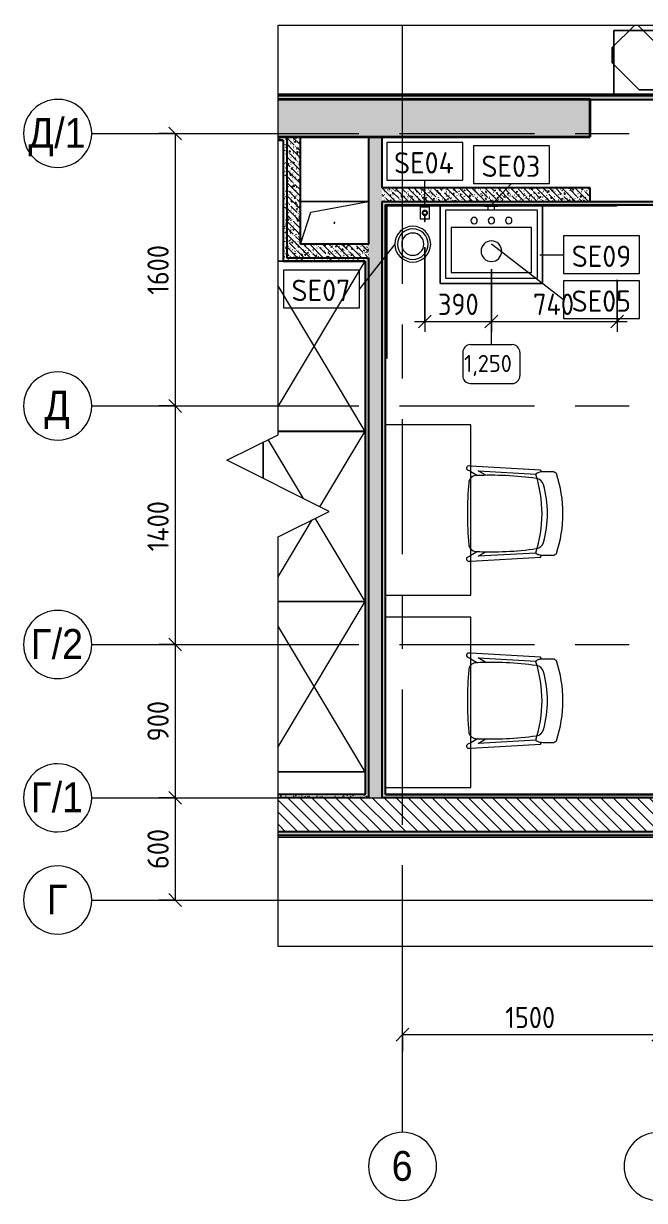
# Model space of a CAD drawing. Header units: millimetres. Extents: x 3991 to 282775, y -8553 to 29560.
# Drawn here: x 29683 to 33327, y 8736 to 15645 of the extents above; entities that cross this region are included whole.
import ezdxf

# ---------------------------------------------------------------- set-up
doc = ezdxf.new("R2010")
doc.units = ezdxf.units.MM
doc.linetypes.add('Осевая', pattern=[1587.5, 317.5, -238.125, 793.75, -238.125])
for name, color, linetype, lineweight in [('A-ANNO-DIMS', 7, 'Continuous', 9), ('A-ANNO-DIMS-50', 7, 'Continuous', 9), ('A-DETL-GENF', 7, 'Continuous', 9), ('A-GENM', 7, 'Continuous', 9), ('A-WALL', 7, 'Continuous', 9), ('I-FURN', 7, 'Continuous', 9), ('I-FURN-IDEN', 7, 'Continuous', 9), ('I-WALL', 7, 'Continuous', 9), ('P-SANR-FIXT-IDEN', 7, 'Continuous', 9), ('Оси', 7, 'Continuous', 9), ('Оси-1', 7, 'Continuous', 20), ('Оси-2', 7, 'Осевая', 9)]:
    doc.layers.add(name, color=color, linetype=linetype, lineweight=lineweight)
for name, color, linetype, lineweight, true_color in [('A-GENM-1', 7, 'Continuous', 9, 0x4994b4), ('A-WALL-1', 7, 'Continuous', 25, 0x3c3c3c), ('A-WALL-2', 7, 'Continuous', 35, 0x3c3c3c), ('A-WALL-FNSH-1', 7, 'Continuous', 15, 0x3c3c3c), ('P-SANR-FIXT-1', 7, 'Continuous', 15, 0x4994b4), ('P-SANR-FIXT-2', 7, 'Continuous', 9, 0x4994b4)]:
    doc.layers.add(name, color=color, linetype=linetype, lineweight=lineweight, true_color=true_color)
doc.styles.add('Arial', font='arial.ttf', dxfattribs={"width": 0.9, "height": 175})
doc.styles.add('GOST Common', font='GOST_Common.ttf', dxfattribs={"height": 100})
doc.styles.add('GOST Common_1', font='GOST_Common.ttf', dxfattribs={"height": 125})
doc.styles.add('ISOCPEUR', font='isocpeur.ttf', dxfattribs={"width": 0.9, "height": 125})
doc.dimstyles.new('ISO-2_5_0_9К_БОЛЬШОЙ', dxfattribs={"dimscale": 304.8, "dimtxt": 124.497647, "dimasz": 0.246063, "dimexe": 0.19685, "dimexo": 0.492126, "dimgap": 0, "dimtad": 1, "dimdec": 0, "dimrnd": 10, "dimzin": 0, "dimdsep": 46, "dimtxsty": 'ISOCPEUR', "dimblk1": 'OBLIQUE', "dimblk2": 'OBLIQUE', "dimsah": 1, "dimcen": 0.09, "dimdle": 0.19685, "dimazin": 0, "dimtfac": 1, "dimtdec": 4, "dimtix": 1, "dimtmove": 0, "dimatfit": 3, "dimfxl": 1, "dimtvp": 1, "dimtolj": 1, "dimtzin": 0, "dimarcsym": 2})
pattern_1 = [(135, (14897.196, 0), (-37.71708, -37.71708), [53.34, -8.89, 1.778, -8.89]), (135, (14897.196, 37.694), (-37.71708, -37.71708), []), (50, (14897.196, 0), (63.7639, -5.57885), [6.667, -73.342]), (355, (14897.196, 0), (-12.33488, 66.86951), [5.334, -58.674]), (100.451, (14902.51, -0.465), (51.43036, 61.29098), [5.667, -62.332]), (46.184, (14897.2, 17.78), (94.87722, -14.71484), [10.001, -110.014]), (96.636, (14905.1, 16.55), (83.09115, 86.5993), [8.5, -93.497]), (351.184, (14897.2, 17.78), (83.09204, 86.5993), [8.001, -88.011]), (21, (14906.086, 13.335), (53.06449, -35.79273), [6.667, -73.342]), (326, (14906.086, 13.335), (21.63066, 64.46546), [5.334, -58.674]), (71.451, (14910.51, 10.35), (74.69646, 28.67237), [5.667, -62.332]), (37.5, (14897.196, 0), (1.080413, 29.59427), [1.676, -56.286, 1.676, -57.887, -58.896]), (37.5, (14897.196, 0), (1.080413, 29.59427), [-117.526, 1.676, -57.22]), (7.5, (14897.196, 0), (23.386368, 35.063507), [1.676, -32.283, 1.676, -54.953, -22.447]), (7.5, (14897.196, 0), (23.386368, 35.063507), [-90.589, 1.676, -20.771]), (327.5, (14877.37, 0), (47.456567, -2.005468), [1.676, -20.549, 1.676, -67.666, -92.011]), (327.5, (14877.37, 0), (47.456567, -2.005468), [-91.567, 1.676, -90.335]), (317.5, (14868.48, 0), (51.84495, 8.89904), [1.676, -27.216, 1.676, -44.374, -65.341]), (317.5, (14868.48, 0), (51.84495, 8.89904), [-74.943, 1.676, -63.665])]
pattern_2 = [(0, (14897.196, 0), (60.96, 15.24), [5.029, -40.691, 5.029, -40.691, -243.84]), (0, (14897.196, 0), (60.96, 15.24), [-91.44, 5.029, -86.411, 5.029, -40.691, -106.68]), (0, (14897.196, 0), (60.96, 15.24), [-228.6, 5.029, -25.451, 5.029, -71.171]), (120, (14920.056, 7.62), (-43.678227, 45.172909), [5.029, -40.691, 5.029, -40.691, -243.84]), (120, (14920.056, 7.62), (-43.678227, 45.172909), [-91.44, 5.029, -86.411, 5.029, -40.691, -106.68]), (120, (14920.056, 7.62), (-43.678227, 45.172909), [-228.6, 5.029, -25.451, 5.029, -71.171]), (240, (14927.676, 38.1), (-17.281773, -60.412909), [5.029, -40.691, 5.029, -40.691, -243.84]), (240, (14927.676, 38.1), (-17.281773, -60.412909), [-91.44, 5.029, -86.411, 5.029, -40.691, -106.68]), (240, (14927.676, 38.1), (-17.281773, -60.412909), [-228.6, 5.029, -25.451, 5.029, -71.171])]

# ---------------------------------------------------------------- blocks, each defined once
blk = doc.blocks.new('GM_Отверстие прямоугольное _в плите_ - Отверстие-21608683-Фрагмент 1_3')
at = {"layer": 'A-GENM'}
for p, q in [((-200, 125), (200, 125)), ((200, 125), (-200, 125)), ((-137.5, 62.5), (200, 125)), ((-200, -125), (-137.5, 62.5))]:
    blk.add_line(p, q, dxfattribs=at)
for start, end in [(360, 180), (180, 360)]:
    blk.add_arc((0, 0), 2.5, start, end, dxfattribs=at)
blk = doc.blocks.new('Chair_1 noor 78578 - 1_1-V36-Фрагмент 1_3')
at = {"layer": 'I-FURN'}
for p, q in [((-130.5, 405.7), (-130.5, 344.8)), ((359.1, 344.8), (359.1, 405.7)), ((-141.2, 329.7), (-164.4, -80.5)), ((-136.5, -37.1), (-117.3, 302)), ((345.9, 302), (365.1, -37.1)), ((393, -80.5), (369.8, 329.7)), ((-110.2, 8.6), (-136.5, -37.1)), ((365.1, -37.1), (338.8, 8.6)), ((-132.3, -80.5), (-108.8, -39.9)), ((337.4, -39.9), (360.9, -80.5)), ((-164.4, -80.5), (-165.1, -92)), ((-139.7, -93.5), (-132.3, -80.5)), ((360.9, -80.5), (368.3, -93.5)), ((393.7, -92), (393, -80.5))]:
    blk.add_line(p, q, dxfattribs=at)
for centre, radius, start, end in [((114.3, -271.9), 732.8, 71.31737, 108.68328), ((-41.4, 297.5), 50.8, 106.17353, 171.9659), ((114.3, -239.2), 609.6, 73.82647, 106.17353), ((270, 297.5), 50.8, 8.0341, 73.82647), ((114.3, -279.3), 660.4, 111.69998, 112.75632), ((-37.4, 344.8), 93.1, 180, 204.98637), ((-37.4, 344.8), 93.1, 186.47848, 204.98637), ((-116, 308.2), 6.35, 204.98637, 258.40915), ((-116, 308.2), 6.35, 204.98637, 287.82764), ((114.3, -408), 746, 71.94453, 107.82764), ((1798.9, 37.7), 1909.3, 171.9659, 182.62606), ((-1570.3, 37.7), 1909.3, 357.37394, 8.0341), ((344.3, 307.4), 6.35, 281.41858, 334.47697), ((344.6, 308.2), 6.35, 281.59085, 335.01363), ((266, 344.8), 93.1, 334.47697, 360), ((266, 344.8), 93.1, 335.01363, 353.52152), ((114.3, -279.3), 660.4, 67.24368, 68.30002), ((1798.9, 37.7), 1909.3, 180.87613, 182.33066), ((-1570.3, 37.7), 1909.3, 357.66934, 359.12387), ((-64, -47.7), 44.5, 182.62606, 228.02696), ((292.6, -47.7), 44.4, 311.95771, 357.37394), ((-152.4, -92.7), 12.7, 176.75, 356.75), ((-64, -47.7), 44.4, 228.02696, 265.09121), ((114.8, 2033.8), 2133.6, 265.09121, 274.90442), ((292.6, -47.7), 44.4, 275.93956, 311.95771), ((381, -92.7), 12.7, 183.25, 273.25), ((381, -92.7), 12.7, 273.25, 288.25), ((381, -92.7), 12.7, 288.25, 3.25)]:
    blk.add_arc(centre, radius, start, end, dxfattribs=at)
for points in [[(-120.4, 422.3), (-122, 420.8), (-124.7, 417.8), (-127.8, 413.5), (-129.8, 409.4), (-130.4, 406.9), (-130.5, 405.7)], [(359.1, 405.7), (359, 406.9), (358.4, 409.4), (356.4, 413.5), (353.3, 417.8), (350.6, 420.8), (349, 422.3)]]:
    blk.add_open_spline(points, degree=3, dxfattribs=at)
blk = doc.blocks.new('Chair_1 noor 78578 - 1_1-V37-Фрагмент 1_3')
at = {"layer": 'I-FURN'}
for p, q in [((-130.5, 405.7), (-130.5, 344.8)), ((359.1, 344.8), (359.1, 405.7)), ((-141.2, 329.7), (-164.4, -80.5)), ((-136.5, -37.1), (-117.3, 302)), ((345.9, 302), (365.1, -37.1)), ((393, -80.5), (369.8, 329.7)), ((-110.2, 8.6), (-136.5, -37.1)), ((365.1, -37.1), (338.8, 8.6)), ((-132.3, -80.5), (-108.8, -39.9)), ((337.4, -39.9), (360.9, -80.5)), ((-164.4, -80.5), (-165.1, -92)), ((-139.7, -93.5), (-132.3, -80.5)), ((360.9, -80.5), (368.3, -93.5)), ((393.7, -92), (393, -80.5))]:
    blk.add_line(p, q, dxfattribs=at)
for centre, radius, start, end in [((114.3, -271.9), 732.8, 71.31737, 108.68328), ((-41.4, 297.5), 50.8, 106.17353, 171.9659), ((114.3, -239.2), 609.6, 73.82647, 106.17353), ((270, 297.5), 50.8, 8.0341, 73.82647), ((114.3, -279.3), 660.4, 111.69998, 112.75632), ((-37.4, 344.8), 93.1, 180, 204.98637), ((-37.4, 344.8), 93.1, 186.47848, 204.98637), ((-116, 308.2), 6.35, 204.98637, 258.40915), ((-116, 308.2), 6.35, 204.98637, 287.82764), ((114.3, -408), 746, 71.94453, 107.82764), ((1798.9, 37.7), 1909.3, 171.9659, 182.62606), ((-1570.3, 37.7), 1909.3, 357.37394, 8.0341), ((344.3, 307.4), 6.35, 281.41858, 334.47697), ((344.6, 308.2), 6.35, 281.59085, 335.01363), ((266, 344.8), 93.1, 334.47697, 360), ((266, 344.8), 93.1, 335.01363, 353.52152), ((114.3, -279.3), 660.4, 67.24368, 68.30002), ((1798.9, 37.7), 1909.3, 180.87613, 182.33066), ((-1570.3, 37.7), 1909.3, 357.66934, 359.12387), ((-64, -47.7), 44.5, 182.62606, 228.02696), ((292.6, -47.7), 44.5, 311.95771, 357.37394), ((-152.4, -92.7), 12.7, 176.75, 356.75), ((-64, -47.7), 44.4, 228.02696, 265.09121), ((114.8, 2033.8), 2133.6, 265.09121, 274.90442), ((292.6, -47.7), 44.4, 275.93956, 311.95771), ((381, -92.7), 12.7, 183.25, 3.25)]:
    blk.add_arc(centre, radius, start, end, dxfattribs=at)
for points in [[(-120.4, 422.3), (-122, 420.8), (-124.7, 417.8), (-127.8, 413.5), (-129.8, 409.4), (-130.4, 406.9), (-130.5, 405.7)], [(359.1, 405.7), (359, 406.9), (358.4, 409.4), (356.4, 413.5), (353.3, 417.8), (350.6, 420.8), (349, 422.3)]]:
    blk.add_open_spline(points, degree=3, dxfattribs=at)
blk = doc.blocks.new('Стол базовый прямоугольный - 1_104-V38-Фрагмент 1_3')
at = {"layer": 'I-FURN'}
for p, q in [((-500, 249.9), (-500, -250)), ((500, -250), (500, 249.9)), ((-500, -250), (500, -250))]:
    blk.add_line(p, q, dxfattribs=at)
blk = doc.blocks.new('Шкаф параметрический - 1_59-25538274-Фрагмент 1_3')
at = {"layer": 'I-FURN'}
for p, q in [((0, 0), (854.4, 510.6)), ((0, 510.6), (0, 0)), ((0, 0), (0, 510.6)), ((145.6, 510.6), (1000, 0)), ((1000, 0), (1000, 510.6)), ((1000, 510.6), (1000, 480)), ((0, 0), (1000, 0)), ((0.9, 0), (0, 0)), ((999.1, 0), (0.9, 0))]:
    blk.add_line(p, q, dxfattribs=at)
blk = doc.blocks.new('Шкаф параметрический - 1_59-V39-Фрагмент 1_3')
at = {"layer": 'I-FURN'}
for p, q in [((605.4, 361.8), (950.9, 568.3)), ((936.3, 597.6), (723.3, 597.6)), ((723.3, 597.6), (936.3, 597.6)), ((0, 510.6), (0, 0)), ((0, 0), (0, 510.6)), ((145.6, 510.6), (479.5, 311)), ((1000, 0), (1000, 510.6)), ((1000, 510.6), (1000, 0)), ((0, 0), (489, 292.2)), ((556.9, 264.8), (1000, 0)), ((0, 0), (1000, 0)), ((0.9, 0), (0, 0)), ((999.1, 0), (0.9, 0)), ((1000, 0), (999.1, 0))]:
    blk.add_line(p, q, dxfattribs=at)
blk = doc.blocks.new('Шкаф параметрический - 1_59-V40-Фрагмент 1_3')
at = {"layer": 'I-FURN'}
for p, q in [((0, 0), (854.4, 510.6)), ((0, 510.6), (0, 0)), ((0, 0), (0, 510.6)), ((145.6, 510.6), (1000, 0)), ((1000, 0), (1000, 510.6)), ((1000, 510.6), (1000, 0)), ((0, 0), (1000, 0)), ((999.1, 0), (0, 0)), ((1000, 0), (999.1, 0))]:
    blk.add_line(p, q, dxfattribs=at)
blk = doc.blocks.new('Мойка кухонная - Раковина Roca Victoria-N Unik 600х460 мм-30768662-Фрагмент 1_3')
at = {"layer": 'P-SANR-FIXT-2'}
for p, q in [((270, 0), (-270, 0)), ((-270, 0), (-270, -400)), ((270, -400), (270, 0)), ((236.1, -102.3), (-236.6, -102.3)), ((-236.6, -102.3), (-236.6, -366.4)), ((236.1, -366.4), (236.1, -102.3)), ((-270, -400), (270, -400)), ((-236.6, -366.4), (236.1, -366.4))]:
    blk.add_line(p, q, dxfattribs=at)
for centre, radius, start, end in [((-101.6, -61.9), 19, 90, 180), ((-101.6, -61.9), 19, 180, 270), ((-101.6, -61.9), 19, 360, 90), ((-101.6, -61.9), 19.1, 270, 360), ((0, -61.9), 19, 360, 180), ((0, -61.9), 19, 180, 360), ((101.6, -61.9), 19.1, 360, 180), ((101.6, -61.9), 19.1, 180, 360), ((0, -241.3), 60.5, 360, 180), ((0, -241.3), 60.5, 180, 360)]:
    blk.add_arc(centre, radius, start, end, dxfattribs=at)
blk = doc.blocks.new('мусорная корзина - Round_ Metal-30590745-Фрагмент 1_3')
at = {"layer": 'P-SANR-FIXT-1'}
for radius, start, end in [(105, 0, 180), (90, 360, 180), (105, 180, 360), (90, 180, 360), (65, 0, 180), (65, 180, 360)]:
    blk.add_arc((0, 0), radius, start, end, dxfattribs=at)
blk = doc.blocks.new('TOY_Диспансер мыло - Дозатор Elegance new 11654 019001 хром-30642362-Фрагмент 1_3')
at = {"layer": 'A-GENM-1'}
for p, q in [((97.5, 79.7), (97.5, 12)), ((122.2, 81.7), (99.5, 81.7)), ((122.2, 81.7), (102.9, 81.7)), ((127.9, 96.6), (122.2, 96.6)), ((122.2, 96.6), (122.2, 81.7)), ((122.2, 82.7), (122.2, 55.3)), ((127.9, 81.7), (127.9, 96.6)), ((127.9, 55.3), (127.9, 82.7)), ((146.9, 81.7), (127.9, 81.7)), ((150.5, 81.7), (127.9, 81.7)), ((152.5, 12), (152.5, 79.7)), ((99.5, 10), (105, 10)), ((145, 10), (105, 10)), ((105, 10), (105, 6.5)), ((145, 6.5), (145, 10)), ((145, 10), (150.5, 10))]:
    blk.add_line(p, q, dxfattribs=at)
blk.add_circle((125, 45.7), 10, dxfattribs=at)
for centre, radius, start, end in [((99.5, 79.7), 2, 90, 180), ((150.5, 79.7), 2, 360, 90), ((99.5, 12), 2, 180, 270), ((125, 45.7), 15.7, 100.43534, 79.36502), ((150.5, 12), 2, 270, 360)]:
    blk.add_arc(centre, radius, start, end, dxfattribs=at)
blk = doc.blocks.new('сифон - Для раковины-30649612-Фрагмент 1_3')
at = {"layer": 'P-SANR-FIXT-1'}
for p, q in [((231.1, 20), (211, 20)), ((234, 40), (231.1, 40)), ((231.1, -40), (231.1, 40)), ((211, -20), (231.1, -20)), ((231.1, -40), (234, -40))]:
    blk.add_line(p, q, dxfattribs=at)
blk = doc.blocks.new('Акустическая система - IS6-218 B-33107863-Фрагмент 1_3')
at = {"layer": 'I-FURN'}
for p, q in [((-175, -116.8), (-175, 69.8)), ((-175, 69.8), (-175, -116.8)), ((-161.6, 83.2), (175, 83.2)), ((175, 83.2), (-161.6, 83.2)), ((175, 83.2), (175, -116.8)), ((175, -116.8), (175, 83.2)), ((-111.4, -180.4), (-175, -116.8)), ((-175, -116.8), (-111.4, -180.4)), ((175, -116.8), (111.4, -180.4)), ((111.4, -180.4), (175, -116.8)), ((111.4, -180.4), (-111.4, -180.4)), ((-111.4, -180.4), (111.4, -180.4))]:
    blk.add_line(p, q, dxfattribs=at)
blk = doc.blocks.new('Кронштейн для колонок - 1180мм-33112424-Фрагмент 1_3')
at = {"layer": 'I-FURN'}
for p, q in [((-180, 96.3), (-180, 186.2)), ((-180, 186.2), (-90, 186.2)), ((-90, 186.2), (-180, 186.2)), ((-180, 186.2), (-180, 96.3)), ((-90, 186.2), (-6.8, 186.2)), ((-6.8, 186.2), (-90, 186.2)), ((-6.8, 186.2), (180, 186.2)), ((180, 186.2), (-6.8, 186.2)), ((180, 186.2), (180, -0.6)), ((180, -0.6), (180, 186.2)), ((-180, -13.4), (-180, 96.3)), ((-180, 96.3), (-180, -13.4)), ((-180, -186.2), (-180, -13.4)), ((-180, -13.4), (-180, -186.2)), ((180, -0.6), (180, -38.7)), ((180, -38.7), (180, -0.6)), ((180, -38.7), (180, -186.2)), ((180, -186.2), (180, -38.7))]:
    blk.add_line(p, q, dxfattribs=at)
blk = doc.blocks.new('DET_L_Линия разрыва - М100-30627205-Фрагмент 1_3')
at = {"layer": 'A-DETL-GENF'}
for p, q in [((2554, -300), (2854, 300)), ((2854, 300), (3004, 0)), ((0, 0), (2404, 0)), ((2404, 0), (2554, -300)), ((3004, 0), (5408, 0))]:
    blk.add_line(p, q, dxfattribs=at)
blk = doc.blocks.new('DET_L_Линия разрыва - М100-30626605-Фрагмент 1_3')
at = {"layer": 'A-DETL-GENF'}
blk.add_line((0, 0), (6070.7, 0), dxfattribs=at)
blk = doc.blocks.new('DET_L_Линия разрыва - М100-30626698-Фрагмент 1_3')
at = {"layer": 'A-DETL-GENF'}
blk.add_line((6070.7, 0), (0, 0), dxfattribs=at)
blk = doc.blocks.new('Ось сетки - D8-29747960-Фрагмент 1_3')
at = {"layer": 'Оси-1'}
for start, end in [(360, 180), (180, 360)]:
    blk.add_arc((0, 0), 4, start, end, dxfattribs=at)
blk = doc.blocks.new('DIMBLOCK48-Фрагмент 1_3')
at = {"layer": 'A-ANNO-DIMS-50'}
for p, q in [((31907.2, 9612.6), (31907.2, 9769.6)), ((33407.2, 9612.6), (33407.2, 9769.6)), ((31907.2, 9709.6), (33407.2, 9709.6)), ((31907.2, 9709.6), (31907.2, 9612.6)), ((33407.2, 9709.6), (33407.2, 9612.6))]:
    blk.add_line(p, q, dxfattribs=at)
at = {"layer": 'A-ANNO-DIMS-50', "lineweight": 20}
for p, q in [((31907.2, 9709.6), (31944.7, 9747.1)), ((33407.2, 9709.6), (33444.7, 9747.1)), ((31907.2, 9709.6), (31869.7, 9672.1)), ((33407.2, 9709.6), (33369.7, 9672.1))]:
    blk.add_line(p, q, dxfattribs=at)
at = {"layer": 'A-ANNO-DIMS-50', "color": 0, "insert": (32510, 9872.9), "char_height": 125, "width": 353.382, "attachment_point": 1, "line_spacing_factor": 1.149209, "style": 'ISOCPEUR'}
blk.add_mtext('1500', dxfattribs=at)
blk = doc.blocks.new('_Oblique')
at = {"color": 0, "linetype": 'ByBlock', "lineweight": -2}
blk.add_line((-0.5, -0.5), (0.5, 0.5), dxfattribs=at)
blk = doc.blocks.new('DIMBLOCK51-Фрагмент 1_3')
at = {"layer": 'A-ANNO-DIMS-50'}
for p, q in [((30476.1, 15000), (30633, 15000)), ((30573, 15000), (30476.1, 15000)), ((30573, 15000), (30573, 13400)), ((30476.1, 13400), (30633, 13400)), ((30573, 13400), (30476.1, 13400))]:
    blk.add_line(p, q, dxfattribs=at)
at = {"layer": 'A-ANNO-DIMS-50', "lineweight": 20}
for p, q in [((30573, 15000), (30535.5, 15037.5)), ((30573, 15000), (30610.5, 14962.5)), ((30573, 13400), (30535.5, 13437.5)), ((30573, 13400), (30610.5, 13362.5))]:
    blk.add_line(p, q, dxfattribs=at)
at = {"layer": 'A-ANNO-DIMS-50', "color": 0, "insert": (30409.7, 14052.8), "char_height": 125, "width": 353.382, "attachment_point": 1, "rotation": 90, "line_spacing_factor": 1.149209, "style": 'ISOCPEUR'}
blk.add_mtext('1600', dxfattribs=at)
blk = doc.blocks.new('DIMBLOCK52-Фрагмент 1_3')
at = {"layer": 'A-ANNO-DIMS-50', "lineweight": 20}
for p, q in [((30573, 13400), (30535.5, 13437.5)), ((30573, 13400), (30610.5, 13362.5)), ((30573, 12000), (30535.5, 12037.5)), ((30573, 12000), (30610.5, 11962.5))]:
    blk.add_line(p, q, dxfattribs=at)
at = {"layer": 'A-ANNO-DIMS-50'}
for p, q in [((30476.1, 13400), (30633, 13400)), ((30573, 13400), (30476.1, 13400)), ((30573, 13400), (30573, 12000)), ((30476.1, 12000), (30633, 12000)), ((30573, 12000), (30476.1, 12000))]:
    blk.add_line(p, q, dxfattribs=at)
at = {"layer": 'A-ANNO-DIMS-50', "color": 0, "insert": (30409.7, 12546.8), "char_height": 125, "width": 367.747, "attachment_point": 1, "rotation": 90, "line_spacing_factor": 1.149209, "style": 'ISOCPEUR'}
blk.add_mtext('1400', dxfattribs=at)
blk = doc.blocks.new('DIMBLOCK53-Фрагмент 1_3')
at = {"layer": 'A-ANNO-DIMS-50', "lineweight": 20}
for p, q in [((30573, 12000), (30535.5, 12037.5)), ((30573, 12000), (30610.5, 11962.5)), ((30573, 11100), (30535.5, 11137.5)), ((30573, 11100), (30610.5, 11062.5))]:
    blk.add_line(p, q, dxfattribs=at)
at = {"layer": 'A-ANNO-DIMS-50'}
for p, q in [((30476.1, 12000), (30633, 12000)), ((30573, 12000), (30476.1, 12000)), ((30573, 12000), (30573, 11100)), ((30476.1, 11100), (30633, 11100)), ((30573, 11100), (30476.1, 11100))]:
    blk.add_line(p, q, dxfattribs=at)
at = {"layer": 'A-ANNO-DIMS-50', "color": 0, "insert": (30409.7, 11431.5), "char_height": 125, "width": 284.429, "attachment_point": 1, "rotation": 90, "line_spacing_factor": 1.149209, "style": 'ISOCPEUR'}
blk.add_mtext('900', dxfattribs=at)
blk = doc.blocks.new('DIMBLOCK54-Фрагмент 1_3')
at = {"layer": 'A-ANNO-DIMS-50', "lineweight": 20}
for p, q in [((30573, 11100), (30535.5, 11137.5)), ((30573, 11100), (30610.5, 11062.5)), ((30573, 10500), (30535.5, 10537.5)), ((30573, 10500), (30610.5, 10462.5))]:
    blk.add_line(p, q, dxfattribs=at)
at = {"layer": 'A-ANNO-DIMS-50'}
for p, q in [((30476.1, 11100), (30633, 11100)), ((30573, 11100), (30476.1, 11100)), ((30573, 11100), (30573, 10500)), ((30476.1, 10500), (30633, 10500)), ((30573, 10500), (30476.1, 10500))]:
    blk.add_line(p, q, dxfattribs=at)
at = {"layer": 'A-ANNO-DIMS-50', "color": 0, "insert": (30409.7, 10681.5), "char_height": 125, "width": 284.429, "attachment_point": 1, "rotation": 90, "line_spacing_factor": 1.149209, "style": 'ISOCPEUR'}
blk.add_mtext('600', dxfattribs=at)
blk = doc.blocks.new('М_сантехническая_рамка1 - В рамке-30590747-Фрагмент 1_3')
at = {"layer": 'P-SANR-FIXT-IDEN'}
for p, q in [((4.29, 2.24), (-4.64, 2.24)), ((-4.64, 2.24), (-4.64, -2.18)), ((4.29, -2.18), (4.29, 2.24)), ((-4.64, -2.18), (4.29, -2.18))]:
    blk.add_line(p, q, dxfattribs=at)
blk = doc.blocks.new('Марка_Мебель - В прямоуг_Balcon_Марка-25523697-Фрагмент 1_3')
at = {"layer": 'I-FURN-IDEN'}
for p, q in [((-2.45, 2.28), (2.45, 2.28)), ((-3.35, 1.38), (-3.35, -1.38)), ((3.35, 1.38), (3.35, -1.38)), ((-2.46, -2.28), (2.45, -2.28))]:
    blk.add_line(p, q, dxfattribs=at)
for centre, radius, start, end in [((-2.45, 1.38), 0.9, 90, 180), ((2.45, 1.38), 0.9, 0, 90), ((2.45, -1.38), 0.9, 270, 0), ((-2.46, -1.38), 0.893, 180, 270)]:
    blk.add_arc(centre, radius, start, end, dxfattribs=at)
blk = doc.blocks.new('DIMBLOCK55-Фрагмент 1_3')
at = {"layer": 'A-ANNO-DIMS-50'}
for p, q in [((32037.9, 14332.9), (32037.9, 13836)), ((32037.9, 13896), (32037.9, 14332.9)), ((32428.4, 14202.4), (32428.4, 13836)), ((32428.4, 13896), (32428.4, 14202.4)), ((31977.9, 13896), (32428.4, 13896))]:
    blk.add_line(p, q, dxfattribs=at)
at = {"layer": 'A-ANNO-DIMS-50', "lineweight": 20}
for p, q in [((32037.9, 13896), (32000.4, 13858.5)), ((32037.9, 13896), (32075.4, 13933.5)), ((32428.4, 13896), (32390.9, 13858.5)), ((32428.4, 13896), (32465.9, 13933.5))]:
    blk.add_line(p, q, dxfattribs=at)
at = {"layer": 'A-ANNO-DIMS-50', "color": 0, "insert": (32114.6, 14059.3), "char_height": 125, "width": 284.429, "attachment_point": 1, "line_spacing_factor": 1.149209, "style": 'ISOCPEUR'}
blk.add_mtext('390', dxfattribs=at)
blk = doc.blocks.new('DIMBLOCK56-Фрагмент 1_3')
at = {"layer": 'A-ANNO-DIMS-50'}
for p, q in [((32428.4, 14202.4), (32428.4, 13836)), ((32428.4, 13896), (32428.4, 14202.4)), ((33166.2, 14140.5), (33166.2, 13836)), ((33166.2, 13896), (33166.2, 14140.5)), ((32428.4, 13896), (33226.2, 13896))]:
    blk.add_line(p, q, dxfattribs=at)
at = {"layer": 'A-ANNO-DIMS-50', "lineweight": 20}
for p, q in [((32428.4, 13896), (32390.9, 13858.5)), ((32428.4, 13896), (32465.9, 13933.5)), ((33166.2, 13896), (33128.7, 13858.5)), ((33166.2, 13896), (33203.7, 13933.5))]:
    blk.add_line(p, q, dxfattribs=at)
at = {"layer": 'A-ANNO-DIMS-50', "color": 0, "insert": (32672.8, 14059.3), "char_height": 125, "width": 298.794, "attachment_point": 1, "line_spacing_factor": 1.149209, "style": 'ISOCPEUR'}
blk.add_mtext('740', dxfattribs=at)

msp = doc.modelspace()

# ---------------------------------------------------------------- hatches: boundary and pattern name
at = {"layer": 'I-WALL'}
h = msp.add_hatch(dxfattribs=at)
h.set_pattern_fill('FP_13', color=256, style=0, pattern_type=2)
h.set_pattern_definition(pattern_2)
h.paths.add_polyline_path([(35107.2, 15200), (35107.2, 15220), (31176.6, 15220), (31176.6, 15200), (34110.2, 15200)])
h = msp.add_hatch(dxfattribs=at)
h.set_pattern_fill('FP_4', color=256, style=0, pattern_type=2)
h.set_pattern_definition([(45, (14897.196, 0), (-28.51196, 28.51196), []), (45, (14925.71, 0), (-28.51196, 28.51196), [50.403, -10.081, 1.676, -8.404])])
h.paths.add_polyline_path([(34887.2, 14980), (35107.2, 14980), (35107.2, 15200), (33607.5, 15200), (33607.5, 14980), (34110.2, 14980)])
h.paths.add_polyline_path([(33007.5, 14980), (33007.5, 15200), (31176.6, 15200), (31176.6, 14980), (31787.2, 14980)])
h = msp.add_hatch(dxfattribs=at)
h.set_pattern_fill('FP_13', color=256, style=0, pattern_type=2)
h.set_pattern_definition(pattern_2)
h.paths.add_polyline_path([(31207.2, 14960), (31227.2, 14960), (31227.2, 14980), (31176.6, 14980), (31176.6, 14960), (31206.2, 14960)])
h = msp.add_hatch(dxfattribs=at)
h.set_pattern_fill('FP_13', color=256, style=0, pattern_type=2)
h.set_pattern_definition(pattern_2)
h.paths.add_polyline_path([(31207.2, 14250), (31227.2, 14250), (31227.2, 14960), (31207.2, 14960), (31207.2, 14593.6)])
h = msp.add_hatch(dxfattribs=at)
h.set_pattern_fill('FP_15', color=256, style=0, pattern_type=2)
h.set_pattern_definition(pattern_1)
h.paths.add_polyline_path([(31307.2, 14350), (31307.2, 14980), (31227.2, 14980), (31227.2, 14350)])
h = msp.add_hatch(dxfattribs=at)
h.set_pattern_fill('FP_15', color=256, style=0, pattern_type=2)
h.set_pattern_definition(pattern_1)
h.paths.add_polyline_path([(31787.2, 11100), (31787.2, 14980), (31707.2, 14980), (31707.2, 11100)])
h = msp.add_hatch(dxfattribs=at)
h.set_pattern_fill('FP_15', color=256, style=0, pattern_type=2)
h.set_pattern_definition(pattern_1)
h.paths.add_polyline_path([(33007.2, 14600), (33007.2, 14680), (31787.2, 14680), (31787.2, 14600)])
h = msp.add_hatch(dxfattribs=at)
h.set_pattern_fill('FP_13', color=256, style=0, pattern_type=2)
h.set_pattern_definition(pattern_2)
h.paths.add_polyline_path([(34087.2, 14580), (34107.2, 14580), (34107.2, 14600), (31787.2, 14600), (31787.2, 14580), (33259.9, 14580)])
h = msp.add_hatch(dxfattribs=at)
h.set_pattern_fill('FP_13', color=256, style=0, pattern_type=2)
h.set_pattern_definition(pattern_2)
h.paths.add_polyline_path([(31807.2, 11120), (31807.2, 14580), (31787.2, 14580), (31787.2, 11120)])
h = msp.add_hatch(dxfattribs=at)
h.set_pattern_fill('FP_15', color=256, style=0, pattern_type=2)
h.set_pattern_definition(pattern_1)
h.paths.add_polyline_path([(31707.2, 14270), (31707.2, 14350), (31227.2, 14350), (31227.2, 14270), (31559.2, 14270)])
h = msp.add_hatch(dxfattribs=at)
h.set_pattern_fill('FP_13', color=256, style=0, pattern_type=2)
h.set_pattern_definition(pattern_2)
h.paths.add_polyline_path([(31687.2, 14250), (31707.2, 14250), (31707.2, 14270), (31227.2, 14270), (31227.2, 14250), (31559.2, 14250)])
h = msp.add_hatch(dxfattribs=at)
h.set_pattern_fill('FP_13', color=256, style=0, pattern_type=2)
h.set_pattern_definition(pattern_2)
h.paths.add_polyline_path([(31707.2, 11120), (31707.2, 14250), (31687.2, 14250), (31687.2, 11120)])
h = msp.add_hatch(dxfattribs=at)
h.set_pattern_fill('FP_13', color=256, style=0, pattern_type=2)
h.set_pattern_definition(pattern_2)
h.paths.add_polyline_path([(31707.2, 11100), (31707.2, 11120), (31176.6, 11120), (31176.6, 11100)])
h = msp.add_hatch(dxfattribs=at)
h.set_pattern_fill('FP_12', color=256, style=0, pattern_type=2)
h.set_pattern_definition([(135, (14897.196, 0), (-35.35534, -35.35534), [])])
h.paths.add_polyline_path([(31176.6, 10900), (34607.2, 10900), (34607.2, 11100), (31176.6, 11100), (31176.6, 11054.4)])
h = msp.add_hatch(dxfattribs=at)
h.set_pattern_fill('FP_13', color=256, style=0, pattern_type=2)
h.set_pattern_definition(pattern_2)
h.paths.add_polyline_path([(34587.2, 11100), (34587.2, 11120), (31787.2, 11120), (31787.2, 11100), (34110.2, 11100)])
h = msp.add_hatch(dxfattribs=at)
h.set_pattern_fill('FP_13', color=256, style=0, pattern_type=2)
h.set_pattern_definition(pattern_2)
h.paths.add_polyline_path([(34897.2, 10880), (34897.2, 10900), (31176.6, 10900), (31176.6, 10880), (34110.2, 10880)])

# ---------------------------------------------------------------- linework, layer by layer
at = {"layer": 'A-WALL'}
msp.add_line((31707.2, 11100), (31787.2, 11100), dxfattribs=at)
at = {"layer": 'A-WALL-1'}
for p, q in [((35127.2, 15220), (31176.6, 15220)), ((33007.5, 15200), (33607.5, 15200)), ((31207.2, 14960), (31176.6, 14960)), ((31207.2, 14960), (31207.2, 14250)), ((31227.2, 14980), (31227.2, 14270)), ((31307.2, 14350), (31307.2, 14980)), ((31707.2, 14980), (31707.2, 14350)), ((31787.2, 14680), (31787.2, 14980)), ((33007.2, 14680), (31787.2, 14680)), ((33007.2, 14600), (33007.2, 14680)), ((31787.2, 11100), (31787.2, 14600)), ((31787.2, 14600), (34107.2, 14600)), ((31807.2, 14580), (34087.2, 14580)), ((31807.2, 11120), (31807.2, 14580)), ((31707.2, 14350), (31307.2, 14350)), ((31687.2, 14250), (31207.2, 14250)), ((31227.2, 14270), (31707.2, 14270)), ((31687.2, 14250), (31687.2, 11120)), ((31707.2, 14270), (31707.2, 11100)), ((31687.2, 11120), (31176.6, 11120)), ((31707.2, 11100), (31176.6, 11100)), ((34607.2, 11100), (31787.2, 11100)), ((31807.2, 11120), (34587.2, 11120)), ((34897.2, 10900), (31176.6, 10900)), ((31176.6, 10880), (34897.2, 10880))]:
    msp.add_line(p, q, dxfattribs=at)
at = {"layer": 'A-WALL-2'}
for p, q in [((33007.5, 15200), (31176.6, 15200)), ((33007.5, 14980), (33007.5, 15200)), ((31176.6, 14980), (33007.5, 14980))]:
    msp.add_line(p, q, dxfattribs=at)
at = {"layer": 'A-WALL-FNSH-1'}
for p, q in [((35128.2, 15231), (31176.6, 15231)), ((31176.6, 15220), (35127.2, 15220)), ((31176.6, 14959), (31206.2, 14959)), ((31206.2, 14959), (31206.2, 14249)), ((31808.2, 14579), (34086.2, 14579)), ((31808.2, 11121), (31808.2, 14579)), ((31206.2, 14249), (31686.2, 14249)), ((31686.2, 14249), (31686.2, 11121)), ((31686.2, 11121), (31176.6, 11121)), ((34586.2, 11121), (31808.2, 11121)), ((35117.2, 10879.5), (31176.6, 10879.5)), ((31176.6, 10868.5), (35117.2, 10868.5))]:
    msp.add_line(p, q, dxfattribs=at)
at = {"layer": 'I-FURN'}
for p, q in [((32127.9, 14573), (32127.9, 14120)), ((32127.9, 14120), (32127.9, 14573)), ((32727.9, 14120), (32727.9, 14573)), ((32727.9, 14573), (32727.9, 14120)), ((32127.9, 14120), (32727.9, 14120)), ((32727.9, 14120), (32127.9, 14120))]:
    msp.add_line(p, q, dxfattribs=at)
at = {"layer": 'I-FURN-IDEN'}
msp.add_line((32427.9, 14120), (32427.9, 13759.9), dxfattribs=at)
at = {"layer": 'I-WALL'}
for p, q in [((33161.7, 14579), (33161.7, 14573)), ((31815.2, 14573), (31815.2, 13679)), ((33161.7, 14573), (31815.2, 14573)), ((31815.2, 13679), (31808.2, 13679))]:
    msp.add_line(p, q, dxfattribs=at)
at = {"layer": 'P-SANR-FIXT-IDEN'}
for p, q in [((32037.9, 14579.2), (32037.9, 14725.5)), ((32427.3, 14579), (32545.9, 14705.5)), ((31862.2, 14350), (31654.5, 14087.2)), ((32428.4, 14352.4), (32851.5, 14024.4)), ((32712, 14287.4), (32852.1, 14287.4))]:
    msp.add_line(p, q, dxfattribs=at)
at = {"layer": 'Оси'}
for p, q in [((31907.2, 14385.6), (31907.2, 15635.6)), ((30082.8, 15000), (31332.8, 15000)), ((30082.8, 13400), (31332.8, 13400)), ((30082.8, 12000), (31332.8, 12000)), ((30082.8, 11100), (31332.8, 11100)), ((30082.8, 10500), (36975, 10500)), ((31907.2, 9136.3), (31907.2, 10386.3))]:
    msp.add_line(p, q, dxfattribs=at)
at = {"layer": 'Оси-2'}
for p, q in [((31332.8, 15000), (42668.1, 15000)), ((31907.2, 10386.3), (31907.2, 14385.6)), ((31332.8, 13400), (42668.1, 13400)), ((31332.8, 12000), (42668.1, 12000)), ((31332.8, 11100), (42668.1, 11100))]:
    msp.add_line(p, q, dxfattribs=at)

# ---------------------------------------------------------------- block references
at = {"layer": 'A-DETL-GENF'}
for name, p in [('DET_L_Линия разрыва - М100-30626605-Фрагмент 1_3', (31176.6, 15635.6)), ('DET_L_Линия разрыва - М100-30626698-Фрагмент 1_3', (31176.6, 10227.6))]:
    msp.add_blockref(name, p, dxfattribs=at)
at = {"layer": 'A-DETL-GENF', "rotation": 90.00000000000007}
msp.add_blockref('DET_L_Линия разрыва - М100-30627205-Фрагмент 1_3', (31176.6, 10227.6), dxfattribs=at)
at = {"layer": 'A-GENM'}
msp.add_blockref('GM_Отверстие прямоугольное _в плите_ - Отверстие-21608683-Фрагмент 1_3', (31507.2, 14475), dxfattribs=at)
at = {"layer": 'I-FURN'}
for name, p, rotation in [('Акустическая система - IS6-218 B-33107863-Фрагмент 1_3', (33343.7, 15462.5), 315.0000000000002), ('Шкаф параметрический - 1_59-25538274-Фрагмент 1_3', (31687.2, 13250.9), 89.99999999999987), ('Стол базовый прямоугольный - 1_104-V38-Фрагмент 1_3', (32057.1, 12788.7), 89.99999999999987), ('Шкаф параметрический - 1_59-V39-Фрагмент 1_3', (31687.2, 12251.8), 89.99999999999987), ('Chair_1 noor 78578 - 1_1-V36-Фрагмент 1_3', (32387.6, 12882.9), 269.9999999999998), ('Шкаф параметрический - 1_59-V40-Фрагмент 1_3', (31687.2, 11252.7), 89.99999999999987), ('Стол базовый прямоугольный - 1_104-V38-Фрагмент 1_3', (32057.1, 11661.2), 89.99999999999987), ('Chair_1 noor 78578 - 1_1-V37-Фрагмент 1_3', (32387.6, 11784.3), 269.9999999999998)]:
    msp.add_blockref(name, p, dxfattribs=dict(at, rotation=rotation))
msp.add_blockref('Кронштейн для колонок - 1180мм-33112424-Фрагмент 1_3', (33327.2, 15417.2), dxfattribs=at)
at = {"layer": 'I-FURN-IDEN', "xscale": 49.99999999999998, "yscale": 49.99999999999998, "zscale": 49.99999999999998}
msp.add_blockref('Марка_Мебель - В прямоуг_Balcon_Марка-25523697-Фрагмент 1_3', (32427.9, 13646), dxfattribs=at)
at = {"layer": 'P-SANR-FIXT-1'}
for name, p, rotation in [('TOY_Диспансер мыло - Дозатор Elegance new 11654 019001 хром-30642362-Фрагмент 1_3', (32162.9, 14579.5), 180), ('сифон - Для раковины-30649612-Фрагмент 1_3', (32427.3, 14339), 89.99999999999972)]:
    msp.add_blockref(name, p, dxfattribs=dict(at, rotation=rotation))
for name, p in [('Мойка кухонная - Раковина Roca Victoria-N Unik 600х460 мм-30768662-Фрагмент 1_3', (32428.4, 14550)), ('мусорная корзина - Round_ Metal-30590745-Фрагмент 1_3', (31967.2, 14350))]:
    msp.add_blockref(name, p, dxfattribs=at)
at = {"layer": 'P-SANR-FIXT-IDEN', "xscale": 49.99999999999998, "yscale": 49.99999999999998, "zscale": 49.99999999999998}
for p in [(32046.5, 14834.4), (32554.5, 14814.4), (33084.1, 14285.9), (31439.8, 14085.7), (33083.5, 14022.8)]:
    msp.add_blockref('М_сантехническая_рамка1 - В рамке-30590747-Фрагмент 1_3', p, dxfattribs=at)
at = {"layer": 'Оси-1', "xscale": 49.99999999999998, "yscale": 49.99999999999998, "zscale": 49.99999999999998}
for p, rotation in [((29882.8, 15000), 269.9999999999995), ((29882.8, 13400), 269.9999999999995), ((29882.8, 12000), 269.9999999999994), ((29882.8, 11100), 269.9999999999995), ((29882.8, 10500), 269.9999999999995)]:
    msp.add_blockref('Ось сетки - D8-29747960-Фрагмент 1_3', p, dxfattribs=dict(at, rotation=rotation))
for p in [(31907.2, 8936.3), (33407.2, 8936.3)]:
    msp.add_blockref('Ось сетки - D8-29747960-Фрагмент 1_3', p, dxfattribs=at)

# ---------------------------------------------------------------- texts
at = {"layer": 'I-FURN-IDEN', "insert": (32268.4, 13699.5), "char_height": 100, "width": 368.776, "attachment_point": 1, "style": 'GOST Common'}
msp.add_mtext('1,250', dxfattribs=at)
at = {"layer": 'P-SANR-FIXT-IDEN', "char_height": 125, "attachment_point": 1, "style": 'GOST Common_1'}
for s, insert, width in [('SE04', (31857.2, 14889.8), 456.962), ('SE03', (32370.2, 14869.8), 444.937), ('SE09', (32899.8, 14341.3), 444.937), ('SE07', (31255.5, 14141.1), 444.937), ('SE05', (32899.2, 14078.2), 444.937)]:
    msp.add_mtext(s, dxfattribs=dict(at, insert=insert, width=width))
at = {"layer": 'Оси', "char_height": 175, "attachment_point": 1, "style": 'Arial'}
for s, insert, width in [('\\fArial|b0|i0|c204|p34|;\\W.9;Д', (29711.2, 15090.5), 183.987), ('/1', (29863, 15090.5), 227.278), ('\\fArial|b0|i0|c204|p34|;\\W.9;Д', (29805, 13490.5), 183.987), ('\\fArial|b0|i0|c204|p34|;\\W.9;Г', (29726.1, 12090.5), 147.911), ('/2', (29848.1, 12090.5), 227.278), ('/1', (29848.1, 11190.5), 227.278), ('\\fArial|b0|i0|c204|p34|;\\W.9;Г', (29726.1, 11190.5), 147.911), ('\\fArial|b0|i0|c204|p34|;\\W.9;Г', (29819.9, 10590.5), 147.911), ('\\fArial|b0|i0|c204|p34|;\\W.9;6', (31843.4, 9026.7), 151.519)]:
    msp.add_mtext(s, dxfattribs=dict(at, insert=insert, width=width))

# ---------------------------------------------------------------- dimensions: what is measured, and where the dimension line sits
at = {"layer": 'A-ANNO-DIMS'}
for base, p1, p2, override, picture, middle in [((30573, 13400), (30626.1, 15000), (30626.1, 13400), {"dimpost": '<>', "dimfxl": 1600}, 'DIMBLOCK51-Фрагмент 1_3', (30510.5, 14200)), ((30573, 12000), (30626.1, 13400), (30626.1, 12000), {"dimpost": '<>', "dimfxl": 1399.999995}, 'DIMBLOCK52-Фрагмент 1_3', (30510.5, 12700)), ((30573, 11100), (30626.1, 12000), (30626.1, 11100), {"dimpost": '<>', "dimfxl": 900}, 'DIMBLOCK53-Фрагмент 1_3', (30510.5, 11550)), ((30573, 10500), (30626.1, 11100), (30626.1, 10500), {"dimpost": '<>', "dimfxl": 600}, 'DIMBLOCK54-Фрагмент 1_3', (30510.5, 10800))]:
    dim = msp.add_linear_dim(base=base, p1=p1, p2=p2, angle=90, dimstyle='ISO-2_5_0_9К_БОЛЬШОЙ', override=override, dxfattribs=at)
    dim.commit()
    dim.dimension.update_dxf_attribs({"geometry": picture, "text_midpoint": middle})
for base, p1, p2, override, picture, middle in [((32428.4387, 13896.0315), (32037.8762, 14482.915), (32428.4387, 14352.3524), {"dimpost": '<>', "dimfxl": 411.807791}, 'DIMBLOCK55-Фрагмент 1_3', (32233.1575, 13958.5315)), ((33166.2, 13896), (32428.4, 14352.4), (33166.2, 14290.5), {"dimpost": '<>', "dimfxl": 740.344095}, 'DIMBLOCK56-Фрагмент 1_3', (32797.3, 13958.5)), ((33407.2, 9709.6), (31907.2, 9762.6), (33407.2, 9762.6), {"dimpost": '<>', "dimfxl": 1500}, 'DIMBLOCK48-Фрагмент 1_3', (32657.2, 9772.1))]:
    dim = msp.add_linear_dim(base=base, p1=p1, p2=p2, dimstyle='ISO-2_5_0_9К_БОЛЬШОЙ', override=override, dxfattribs=at)
    dim.commit()
    dim.dimension.update_dxf_attribs({"geometry": picture, "text_midpoint": middle})

doc.saveas('drawing.dxf')
